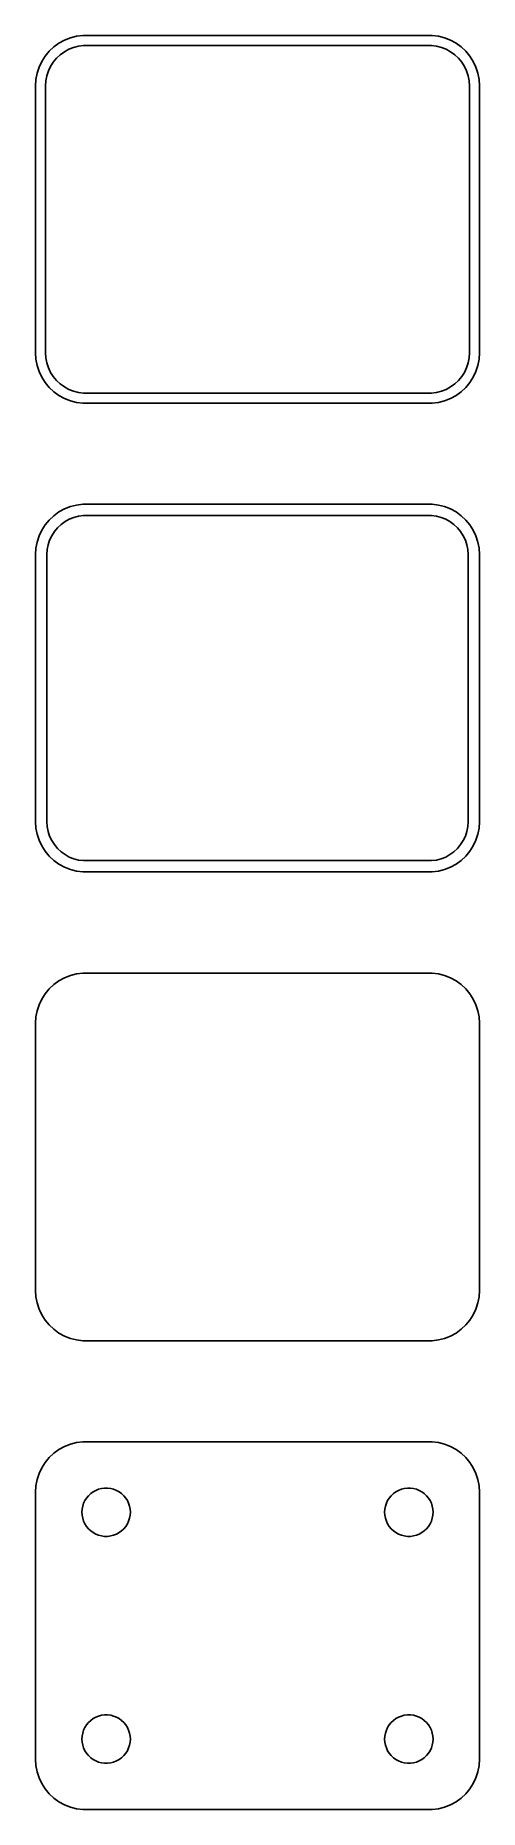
# Model space of a CAD drawing. Header units: metres. Extents: x -22 to 22, y 121 to 297.
import ezdxf

# ---------------------------------------------------------------- set-up
doc = ezdxf.new("R2010")
doc.units = ezdxf.units.M

msp = doc.modelspace()

# ---------------------------------------------------------------- linework, layer by layer
for p, q in [((-20.6448, 295.673), (-21.0451, 295.189)), ((-20.1871, 296.103), (-20.6448, 295.673)), ((-19.6791, 296.472), (-20.1871, 296.103)), ((-19.1289, 296.774), (-19.6791, 296.472)), ((-19.1433, 295.627), (-18.7031, 295.869)), ((-18.5451, 297.005), (-19.1289, 296.774)), ((-18.7031, 295.869), (-18.2361, 296.054)), ((-17.9369, 297.161), (-18.5451, 297.005)), ((-18.2361, 296.054), (-17.7495, 296.179)), ((-17.3139, 297.24), (-17.9369, 297.161)), ((-17.7495, 296.179), (-17.2512, 296.242)), ((17.3139, 297.24), (-17.3139, 297.24)), ((-17.2512, 296.242), (17.2512, 296.242)), ((17.2512, 296.242), (17.7495, 296.179)), ((17.9369, 297.161), (17.3139, 297.24)), ((17.7495, 296.179), (18.2361, 296.054)), ((18.5451, 297.005), (17.9369, 297.161)), ((18.2361, 296.054), (18.7031, 295.869)), ((19.1289, 296.774), (18.5451, 297.005)), ((18.7031, 295.869), (19.1433, 295.627)), ((19.6791, 296.472), (19.1289, 296.774)), ((20.1871, 296.103), (19.6791, 296.472)), ((20.6448, 295.673), (20.1871, 296.103)), ((21.0451, 295.189), (20.6448, 295.673)), ((-21.6489, 294.091), (-21.8429, 293.493)), ((-21.3815, 294.659), (-21.6489, 294.091)), ((-21.0451, 295.189), (-21.3815, 294.659)), ((-20.7191, 293.722), (-20.5052, 294.177)), ((-20.5052, 294.177), (-20.2361, 294.601)), ((-20.2361, 294.601), (-19.9159, 294.988)), ((-19.9159, 294.988), (-19.5497, 295.332)), ((-19.5497, 295.332), (-19.1433, 295.627)), ((19.1433, 295.627), (19.5497, 295.332)), ((19.5497, 295.332), (19.9159, 294.988)), ((19.9159, 294.988), (20.2361, 294.601)), ((20.2361, 294.601), (20.5052, 294.177)), ((20.5052, 294.177), (20.7191, 293.722)), ((21.3815, 294.659), (21.0451, 295.189)), ((21.6489, 294.091), (21.3815, 294.659)), ((21.8429, 293.493), (21.6489, 294.091)), ((-21.9606, 292.877), (-22, 292.25)), ((-22, 292.25), (-22, 265.75)), ((-21.8429, 293.493), (-21.9606, 292.877)), ((-21, 292.25), (-20.9684, 292.751)), ((-21, 265.75), (-21, 292.25)), ((-20.9684, 292.751), (-20.8743, 293.245)), ((-20.8743, 293.245), (-20.7191, 293.722)), ((20.7191, 293.722), (20.8743, 293.245)), ((20.8743, 293.245), (20.9684, 292.751)), ((20.9684, 292.751), (21, 292.25)), ((21, 292.25), (21, 265.75)), ((21.9606, 292.877), (21.8429, 293.493)), ((22, 292.25), (21.9606, 292.877)), ((22, 265.75), (22, 292.25)), ((-22, 265.75), (-21.9606, 265.123)), ((-20.9684, 265.249), (-21, 265.75)), ((21, 265.75), (20.9684, 265.249)), ((21.9606, 265.123), (22, 265.75)), ((-21.9606, 265.123), (-21.8429, 264.507)), ((-21.8429, 264.507), (-21.6489, 263.909)), ((-20.8743, 264.755), (-20.9684, 265.249)), ((-20.7191, 264.278), (-20.8743, 264.755)), ((-20.5052, 263.823), (-20.7191, 264.278)), ((20.7191, 264.278), (20.5052, 263.823)), ((20.8743, 264.755), (20.7191, 264.278)), ((20.9684, 265.249), (20.8743, 264.755)), ((21.6489, 263.909), (21.8429, 264.507)), ((21.8429, 264.507), (21.9606, 265.123)), ((-21.6489, 263.909), (-21.3815, 263.341)), ((-21.3815, 263.341), (-21.0451, 262.811)), ((-21.0451, 262.811), (-20.6448, 262.327)), ((-20.6448, 262.327), (-20.1871, 261.897)), ((-20.2361, 263.399), (-20.5052, 263.823)), ((-19.9159, 263.012), (-20.2361, 263.399)), ((-19.5497, 262.668), (-19.9159, 263.012)), ((-19.1433, 262.373), (-19.5497, 262.668)), ((-18.7031, 262.131), (-19.1433, 262.373)), ((19.1433, 262.373), (18.7031, 262.131)), ((19.5497, 262.668), (19.1433, 262.373)), ((19.9159, 263.012), (19.5497, 262.668)), ((20.2361, 263.399), (19.9159, 263.012)), ((20.1871, 261.897), (20.6448, 262.327)), ((20.5052, 263.823), (20.2361, 263.399)), ((20.6448, 262.327), (21.0451, 262.811)), ((21.0451, 262.811), (21.3815, 263.341)), ((21.3815, 263.341), (21.6489, 263.909)), ((-20.1871, 261.897), (-19.6791, 261.528)), ((-19.6791, 261.528), (-19.1289, 261.226)), ((-19.1289, 261.226), (-18.5451, 260.995)), ((-18.2361, 261.946), (-18.7031, 262.131)), ((-18.5451, 260.995), (-17.9369, 260.839)), ((-17.7495, 261.821), (-18.2361, 261.946)), ((-17.9369, 260.839), (-17.3139, 260.76)), ((-17.2512, 261.758), (-17.7495, 261.821)), ((-17.3139, 260.76), (17.3139, 260.76)), ((17.2512, 261.758), (-17.2512, 261.758)), ((17.7495, 261.821), (17.2512, 261.758)), ((17.3139, 260.76), (17.9369, 260.839)), ((18.2361, 261.946), (17.7495, 261.821)), ((17.9369, 260.839), (18.5451, 260.995)), ((18.7031, 262.131), (18.2361, 261.946)), ((18.5451, 260.995), (19.1289, 261.226)), ((19.1289, 261.226), (19.6791, 261.528)), ((19.6791, 261.528), (20.1871, 261.897)), ((-19.6791, 249.972), (-20.1871, 249.603)), ((-19.1289, 250.274), (-19.6791, 249.972)), ((-18.5451, 250.505), (-19.1289, 250.274)), ((-17.9369, 250.661), (-18.5451, 250.505)), ((-17.3139, 250.74), (-17.9369, 250.661)), ((17.3139, 250.74), (-17.3139, 250.74)), ((17.9369, 250.661), (17.3139, 250.74)), ((18.5451, 250.505), (17.9369, 250.661)), ((19.1289, 250.274), (18.5451, 250.505)), ((19.6791, 249.972), (19.1289, 250.274)), ((20.1871, 249.603), (19.6791, 249.972)), ((-21.3815, 248.159), (-21.6489, 247.591)), ((-21.0451, 248.689), (-21.3815, 248.159)), ((-20.6448, 249.173), (-21.0451, 248.689)), ((-20.1871, 249.603), (-20.6448, 249.173)), ((-20.133, 248.026), (-19.823, 248.401)), ((-19.823, 248.401), (-19.4685, 248.734)), ((-19.4685, 248.734), (-19.0751, 249.02)), ((-19.0751, 249.02), (-18.6489, 249.254)), ((-18.6489, 249.254), (-18.1967, 249.433)), ((-18.1967, 249.433), (-17.7256, 249.554)), ((-17.7256, 249.554), (-17.2432, 249.615)), ((-17.2432, 249.615), (17.2432, 249.615)), ((17.2432, 249.615), (17.7256, 249.554)), ((17.7256, 249.554), (18.1967, 249.433)), ((18.1967, 249.433), (18.6489, 249.254)), ((18.6489, 249.254), (19.0751, 249.02)), ((19.0751, 249.02), (19.4685, 248.734)), ((19.4685, 248.734), (19.823, 248.401)), ((19.823, 248.401), (20.133, 248.026)), ((20.6448, 249.173), (20.1871, 249.603)), ((21.0451, 248.689), (20.6448, 249.173)), ((21.3815, 248.159), (21.0451, 248.689)), ((21.6489, 247.591), (21.3815, 248.159)), ((-21.9606, 246.377), (-22, 245.75)), ((-21.8429, 246.993), (-21.9606, 246.377)), ((-21.6489, 247.591), (-21.8429, 246.993)), ((-20.8421, 246.235), (-20.751, 246.713)), ((-20.751, 246.713), (-20.6007, 247.176)), ((-20.6007, 247.176), (-20.3936, 247.616)), ((-20.3936, 247.616), (-20.133, 248.026)), ((20.133, 248.026), (20.3936, 247.616)), ((20.3936, 247.616), (20.6007, 247.176)), ((20.6007, 247.176), (20.751, 246.713)), ((20.751, 246.713), (20.8421, 246.235)), ((21.8429, 246.993), (21.6489, 247.591)), ((21.9606, 246.377), (21.8429, 246.993)), ((22, 245.75), (21.9606, 246.377)), ((-22, 245.75), (-22, 219.25)), ((-20.8726, 245.75), (-20.8421, 246.235)), ((-20.8726, 219.25), (-20.8726, 245.75)), ((20.8421, 246.235), (20.8726, 245.75)), ((20.8726, 245.75), (20.8726, 219.25)), ((22, 219.25), (22, 245.75)), ((-22, 219.25), (-21.9606, 218.623)), ((-21.9606, 218.623), (-21.8429, 218.007)), ((-20.8421, 218.765), (-20.8726, 219.25)), ((-20.751, 218.287), (-20.8421, 218.765)), ((-20.6007, 217.824), (-20.751, 218.287)), ((20.751, 218.287), (20.6007, 217.824)), ((20.8421, 218.765), (20.751, 218.287)), ((20.8726, 219.25), (20.8421, 218.765)), ((21.8429, 218.007), (21.9606, 218.623)), ((21.9606, 218.623), (22, 219.25)), ((-21.8429, 218.007), (-21.6489, 217.409)), ((-21.6489, 217.409), (-21.3815, 216.841)), ((-21.3815, 216.841), (-21.0451, 216.311)), ((-20.3936, 217.384), (-20.6007, 217.824)), ((-20.133, 216.974), (-20.3936, 217.384)), ((-19.823, 216.599), (-20.133, 216.974)), ((-19.4685, 216.266), (-19.823, 216.599)), ((19.823, 216.599), (19.4685, 216.266)), ((20.133, 216.974), (19.823, 216.599)), ((20.3936, 217.384), (20.133, 216.974)), ((20.6007, 217.824), (20.3936, 217.384)), ((21.0451, 216.311), (21.3815, 216.841)), ((21.3815, 216.841), (21.6489, 217.409)), ((21.6489, 217.409), (21.8429, 218.007)), ((-21.0451, 216.311), (-20.6448, 215.827)), ((-20.6448, 215.827), (-20.1871, 215.397)), ((-20.1871, 215.397), (-19.6791, 215.028)), ((-19.6791, 215.028), (-19.1289, 214.726)), ((-19.0751, 215.98), (-19.4685, 216.266)), ((-19.1289, 214.726), (-18.5451, 214.495)), ((-18.6489, 215.746), (-19.0751, 215.98)), ((-18.1967, 215.567), (-18.6489, 215.746)), ((-17.7256, 215.446), (-18.1967, 215.567)), ((-17.2432, 215.385), (-17.7256, 215.446)), ((17.2432, 215.385), (-17.2432, 215.385)), ((17.7256, 215.446), (17.2432, 215.385)), ((18.1967, 215.567), (17.7256, 215.446)), ((18.6489, 215.746), (18.1967, 215.567)), ((18.5451, 214.495), (19.1289, 214.726)), ((19.0751, 215.98), (18.6489, 215.746)), ((19.4685, 216.266), (19.0751, 215.98)), ((19.1289, 214.726), (19.6791, 215.028)), ((19.6791, 215.028), (20.1871, 215.397)), ((20.1871, 215.397), (20.6448, 215.827)), ((20.6448, 215.827), (21.0451, 216.311)), ((-18.5451, 214.495), (-17.9369, 214.339)), ((-17.9369, 214.339), (-17.3139, 214.26)), ((-17.3139, 214.26), (17.3139, 214.26)), ((17.3139, 214.26), (17.9369, 214.339)), ((17.9369, 214.339), (18.5451, 214.495)), ((-17.9369, 204.161), (-18.5451, 204.005)), ((-17.3139, 204.24), (-17.9369, 204.161)), ((17.3139, 204.24), (-17.3139, 204.24)), ((17.9369, 204.161), (17.3139, 204.24)), ((18.5451, 204.005), (17.9369, 204.161)), ((-20.6448, 202.673), (-21.0451, 202.189)), ((-20.1871, 203.103), (-20.6448, 202.673)), ((-19.6791, 203.472), (-20.1871, 203.103)), ((-19.1289, 203.774), (-19.6791, 203.472)), ((-18.5451, 204.005), (-19.1289, 203.774)), ((19.1289, 203.774), (18.5451, 204.005)), ((19.6791, 203.472), (19.1289, 203.774)), ((20.1871, 203.103), (19.6791, 203.472)), ((20.6448, 202.673), (20.1871, 203.103)), ((21.0451, 202.189), (20.6448, 202.673)), ((-21.6489, 201.091), (-21.8429, 200.493)), ((-21.3815, 201.659), (-21.6489, 201.091)), ((-21.0451, 202.189), (-21.3815, 201.659)), ((21.3815, 201.659), (21.0451, 202.189)), ((21.6489, 201.091), (21.3815, 201.659)), ((21.8429, 200.493), (21.6489, 201.091)), ((-21.9606, 199.877), (-22, 199.25)), ((-22, 199.25), (-22, 172.75)), ((-21.8429, 200.493), (-21.9606, 199.877)), ((21.9606, 199.877), (21.8429, 200.493)), ((22, 199.25), (21.9606, 199.877)), ((22, 172.75), (22, 199.25)), ((-22, 172.75), (-21.9606, 172.123)), ((21.9606, 172.123), (22, 172.75)), ((-21.9606, 172.123), (-21.8429, 171.507)), ((-21.8429, 171.507), (-21.6489, 170.909)), ((-21.6489, 170.909), (-21.3815, 170.341)), ((21.3815, 170.341), (21.6489, 170.909)), ((21.6489, 170.909), (21.8429, 171.507)), ((21.8429, 171.507), (21.9606, 172.123)), ((-21.3815, 170.341), (-21.0451, 169.811)), ((-21.0451, 169.811), (-20.6448, 169.327)), ((-20.6448, 169.327), (-20.1871, 168.897)), ((20.1871, 168.897), (20.6448, 169.327)), ((20.6448, 169.327), (21.0451, 169.811)), ((21.0451, 169.811), (21.3815, 170.341)), ((-20.1871, 168.897), (-19.6791, 168.528)), ((-19.6791, 168.528), (-19.1289, 168.226)), ((-19.1289, 168.226), (-18.5451, 167.995)), ((-18.5451, 167.995), (-17.9369, 167.839)), ((-17.9369, 167.839), (-17.3139, 167.76)), ((-17.3139, 167.76), (17.3139, 167.76)), ((17.3139, 167.76), (17.9369, 167.839)), ((17.9369, 167.839), (18.5451, 167.995)), ((18.5451, 167.995), (19.1289, 168.226)), ((19.1289, 168.226), (19.6791, 168.528)), ((19.6791, 168.528), (20.1871, 168.897)), ((-19.6791, 156.972), (-20.1871, 156.603)), ((-19.1289, 157.274), (-19.6791, 156.972)), ((-18.5451, 157.505), (-19.1289, 157.274)), ((-17.9369, 157.661), (-18.5451, 157.505)), ((-17.3139, 157.74), (-17.9369, 157.661)), ((17.3139, 157.74), (-17.3139, 157.74)), ((17.9369, 157.661), (17.3139, 157.74)), ((18.5451, 157.505), (17.9369, 157.661)), ((19.1289, 157.274), (18.5451, 157.505)), ((19.6791, 156.972), (19.1289, 157.274)), ((20.1871, 156.603), (19.6791, 156.972)), ((-21.3815, 155.159), (-21.6489, 154.591)), ((-21.0451, 155.689), (-21.3815, 155.159)), ((-20.6448, 156.173), (-21.0451, 155.689)), ((-20.1871, 156.603), (-20.6448, 156.173)), ((20.6448, 156.173), (20.1871, 156.603)), ((21.0451, 155.689), (20.6448, 156.173)), ((21.3815, 155.159), (21.0451, 155.689)), ((21.6489, 154.591), (21.3815, 155.159)), ((-21.9606, 153.377), (-22, 152.75)), ((-21.8429, 153.993), (-21.9606, 153.377)), ((-21.6489, 154.591), (-21.8429, 153.993)), ((-15.7416, 153.033), (-15.4497, 153.107)), ((-15.4497, 153.107), (-15.1507, 153.145)), ((-15.1507, 153.145), (-14.8493, 153.145)), ((-14.8493, 153.145), (-14.5503, 153.107)), ((-14.5503, 153.107), (-14.2583, 153.033)), ((14.2583, 153.033), (14.5503, 153.107)), ((14.5503, 153.107), (14.8493, 153.145)), ((14.8493, 153.145), (15.1507, 153.145)), ((15.1507, 153.145), (15.4497, 153.107)), ((15.4497, 153.107), (15.7416, 153.033)), ((21.8429, 153.993), (21.6489, 154.591)), ((21.9606, 153.377), (21.8429, 153.993)), ((22, 152.75), (21.9606, 153.377)), ((-22, 152.75), (-22, 126.25)), ((-17.3811, 151.051), (-17.3246, 151.347)), ((-17.3246, 151.347), (-17.2315, 151.633)), ((-17.2315, 151.633), (-17.1031, 151.906)), ((-17.1031, 151.906), (-16.9416, 152.161)), ((-16.9416, 152.161), (-16.7495, 152.393)), ((-16.7495, 152.393), (-16.5298, 152.599)), ((-16.5298, 152.599), (-16.286, 152.776)), ((-16.286, 152.776), (-16.0219, 152.922)), ((-16.0219, 152.922), (-15.7416, 153.033)), ((-14.2583, 153.033), (-13.9781, 152.922)), ((-13.9781, 152.922), (-13.714, 152.776)), ((-13.714, 152.776), (-13.4702, 152.599)), ((-13.4702, 152.599), (-13.2505, 152.393)), ((-13.2505, 152.393), (-13.0583, 152.161)), ((-13.0583, 152.161), (-12.8969, 151.906)), ((-12.8969, 151.906), (-12.7685, 151.633)), ((-12.7685, 151.633), (-12.6754, 151.347)), ((-12.6754, 151.347), (-12.6189, 151.051)), ((12.6189, 151.051), (12.6754, 151.347)), ((12.6754, 151.347), (12.7685, 151.633)), ((12.7685, 151.633), (12.8969, 151.906)), ((12.8969, 151.906), (13.0583, 152.161)), ((13.0583, 152.161), (13.2505, 152.393)), ((13.2505, 152.393), (13.4702, 152.599)), ((13.4702, 152.599), (13.714, 152.776)), ((13.714, 152.776), (13.9781, 152.922)), ((13.9781, 152.922), (14.2583, 153.033)), ((15.7416, 153.033), (16.0219, 152.922)), ((16.0219, 152.922), (16.286, 152.776)), ((16.286, 152.776), (16.5298, 152.599)), ((16.5298, 152.599), (16.7495, 152.393)), ((16.7495, 152.393), (16.9416, 152.161)), ((16.9416, 152.161), (17.1031, 151.906)), ((17.1031, 151.906), (17.2315, 151.633)), ((17.2315, 151.633), (17.3246, 151.347)), ((17.3246, 151.347), (17.3811, 151.051)), ((22, 126.25), (22, 152.75)), ((-17.4, 150.75), (-17.3811, 151.051)), ((-17.3811, 150.449), (-17.4, 150.75)), ((-17.3246, 150.153), (-17.3811, 150.449)), ((-17.2315, 149.867), (-17.3246, 150.153)), ((-17.1031, 149.594), (-17.2315, 149.867)), ((-16.9416, 149.339), (-17.1031, 149.594)), ((-12.8969, 149.594), (-13.0583, 149.339)), ((-12.7685, 149.867), (-12.8969, 149.594)), ((-12.6754, 150.153), (-12.7685, 149.867)), ((-12.6189, 150.449), (-12.6754, 150.153)), ((-12.6189, 151.051), (-12.6, 150.75)), ((-12.6, 150.75), (-12.6189, 150.449)), ((12.6, 150.75), (12.6189, 151.051)), ((12.6189, 150.449), (12.6, 150.75)), ((12.6754, 150.153), (12.6189, 150.449)), ((12.7685, 149.867), (12.6754, 150.153)), ((12.8969, 149.594), (12.7685, 149.867)), ((13.0583, 149.339), (12.8969, 149.594)), ((17.1031, 149.594), (16.9416, 149.339)), ((17.2315, 149.867), (17.1031, 149.594)), ((17.3246, 150.153), (17.2315, 149.867)), ((17.3811, 150.449), (17.3246, 150.153)), ((17.3811, 151.051), (17.4, 150.75)), ((17.4, 150.75), (17.3811, 150.449)), ((-16.7495, 149.107), (-16.9416, 149.339)), ((-16.5298, 148.901), (-16.7495, 149.107)), ((-16.286, 148.724), (-16.5298, 148.901)), ((-16.0219, 148.578), (-16.286, 148.724)), ((-15.7416, 148.467), (-16.0219, 148.578)), ((-15.4497, 148.393), (-15.7416, 148.467)), ((-15.1507, 148.355), (-15.4497, 148.393)), ((-14.8493, 148.355), (-15.1507, 148.355)), ((-14.5503, 148.393), (-14.8493, 148.355)), ((-14.2583, 148.467), (-14.5503, 148.393)), ((-13.9781, 148.578), (-14.2583, 148.467)), ((-13.714, 148.724), (-13.9781, 148.578)), ((-13.4702, 148.901), (-13.714, 148.724)), ((-13.2505, 149.107), (-13.4702, 148.901)), ((-13.0583, 149.339), (-13.2505, 149.107)), ((13.2505, 149.107), (13.0583, 149.339)), ((13.4702, 148.901), (13.2505, 149.107)), ((13.714, 148.724), (13.4702, 148.901)), ((13.9781, 148.578), (13.714, 148.724)), ((14.2583, 148.467), (13.9781, 148.578)), ((14.5503, 148.393), (14.2583, 148.467)), ((14.8493, 148.355), (14.5503, 148.393)), ((15.1507, 148.355), (14.8493, 148.355)), ((15.4497, 148.393), (15.1507, 148.355)), ((15.7416, 148.467), (15.4497, 148.393)), ((16.0219, 148.578), (15.7416, 148.467)), ((16.286, 148.724), (16.0219, 148.578)), ((16.5298, 148.901), (16.286, 148.724)), ((16.7495, 149.107), (16.5298, 148.901)), ((16.9416, 149.339), (16.7495, 149.107)), ((-16.5298, 130.099), (-16.286, 130.276)), ((-16.286, 130.276), (-16.0219, 130.422)), ((-16.0219, 130.422), (-15.7416, 130.533)), ((-15.7416, 130.533), (-15.4497, 130.607)), ((-15.4497, 130.607), (-15.1507, 130.645)), ((-15.1507, 130.645), (-14.8493, 130.645)), ((-14.8493, 130.645), (-14.5503, 130.607)), ((-14.5503, 130.607), (-14.2583, 130.533)), ((-14.2583, 130.533), (-13.9781, 130.422)), ((-13.9781, 130.422), (-13.714, 130.276)), ((-13.714, 130.276), (-13.4702, 130.099)), ((13.4702, 130.099), (13.714, 130.276)), ((13.714, 130.276), (13.9781, 130.422)), ((13.9781, 130.422), (14.2583, 130.533)), ((14.2583, 130.533), (14.5503, 130.607)), ((14.5503, 130.607), (14.8493, 130.645)), ((14.8493, 130.645), (15.1507, 130.645)), ((15.1507, 130.645), (15.4497, 130.607)), ((15.4497, 130.607), (15.7416, 130.533)), ((15.7416, 130.533), (16.0219, 130.422)), ((16.0219, 130.422), (16.286, 130.276)), ((16.286, 130.276), (16.5298, 130.099)), ((-17.4, 128.25), (-17.3811, 128.551)), ((-17.3811, 128.551), (-17.3246, 128.847)), ((-17.3246, 128.847), (-17.2315, 129.133)), ((-17.2315, 129.133), (-17.1031, 129.406)), ((-17.1031, 129.406), (-16.9416, 129.661)), ((-16.9416, 129.661), (-16.7495, 129.893)), ((-16.7495, 129.893), (-16.5298, 130.099)), ((-13.4702, 130.099), (-13.2505, 129.893)), ((-13.2505, 129.893), (-13.0583, 129.661)), ((-13.0583, 129.661), (-12.8969, 129.406)), ((-12.8969, 129.406), (-12.7685, 129.133)), ((-12.7685, 129.133), (-12.6754, 128.847)), ((-12.6754, 128.847), (-12.6189, 128.551)), ((-12.6189, 128.551), (-12.6, 128.25)), ((12.6, 128.25), (12.6189, 128.551)), ((12.6189, 128.551), (12.6754, 128.847)), ((12.6754, 128.847), (12.7685, 129.133)), ((12.7685, 129.133), (12.8969, 129.406)), ((12.8969, 129.406), (13.0583, 129.661)), ((13.0583, 129.661), (13.2505, 129.893)), ((13.2505, 129.893), (13.4702, 130.099)), ((16.5298, 130.099), (16.7495, 129.893)), ((16.7495, 129.893), (16.9416, 129.661)), ((16.9416, 129.661), (17.1031, 129.406)), ((17.1031, 129.406), (17.2315, 129.133)), ((17.2315, 129.133), (17.3246, 128.847)), ((17.3246, 128.847), (17.3811, 128.551)), ((17.3811, 128.551), (17.4, 128.25)), ((-17.3811, 127.949), (-17.4, 128.25)), ((-17.3246, 127.653), (-17.3811, 127.949)), ((-17.2315, 127.367), (-17.3246, 127.653)), ((-17.1031, 127.094), (-17.2315, 127.367)), ((-16.9416, 126.839), (-17.1031, 127.094)), ((-16.7495, 126.607), (-16.9416, 126.839)), ((-13.0583, 126.839), (-13.2505, 126.607)), ((-12.8969, 127.094), (-13.0583, 126.839)), ((-12.7685, 127.367), (-12.8969, 127.094)), ((-12.6754, 127.653), (-12.7685, 127.367)), ((-12.6189, 127.949), (-12.6754, 127.653)), ((-12.6, 128.25), (-12.6189, 127.949)), ((12.6189, 127.949), (12.6, 128.25)), ((12.6754, 127.653), (12.6189, 127.949)), ((12.7685, 127.367), (12.6754, 127.653)), ((12.8969, 127.094), (12.7685, 127.367)), ((13.0583, 126.839), (12.8969, 127.094)), ((13.2505, 126.607), (13.0583, 126.839)), ((16.9416, 126.839), (16.7495, 126.607)), ((17.1031, 127.094), (16.9416, 126.839)), ((17.2315, 127.367), (17.1031, 127.094)), ((17.3246, 127.653), (17.2315, 127.367)), ((17.3811, 127.949), (17.3246, 127.653)), ((17.4, 128.25), (17.3811, 127.949)), ((-22, 126.25), (-21.9606, 125.623)), ((-21.9606, 125.623), (-21.8429, 125.007)), ((-21.8429, 125.007), (-21.6489, 124.409)), ((-16.5298, 126.401), (-16.7495, 126.607)), ((-16.286, 126.224), (-16.5298, 126.401)), ((-16.0219, 126.078), (-16.286, 126.224)), ((-15.7416, 125.967), (-16.0219, 126.078)), ((-15.4497, 125.893), (-15.7416, 125.967)), ((-15.1507, 125.855), (-15.4497, 125.893)), ((-14.8493, 125.855), (-15.1507, 125.855)), ((-14.5503, 125.893), (-14.8493, 125.855)), ((-14.2583, 125.967), (-14.5503, 125.893)), ((-13.9781, 126.078), (-14.2583, 125.967)), ((-13.714, 126.224), (-13.9781, 126.078)), ((-13.4702, 126.401), (-13.714, 126.224)), ((-13.2505, 126.607), (-13.4702, 126.401)), ((13.4702, 126.401), (13.2505, 126.607)), ((13.714, 126.224), (13.4702, 126.401)), ((13.9781, 126.078), (13.714, 126.224)), ((14.2583, 125.967), (13.9781, 126.078)), ((14.5503, 125.893), (14.2583, 125.967)), ((14.8493, 125.855), (14.5503, 125.893)), ((15.1507, 125.855), (14.8493, 125.855)), ((15.4497, 125.893), (15.1507, 125.855)), ((15.7416, 125.967), (15.4497, 125.893)), ((16.0219, 126.078), (15.7416, 125.967)), ((16.286, 126.224), (16.0219, 126.078)), ((16.5298, 126.401), (16.286, 126.224)), ((16.7495, 126.607), (16.5298, 126.401)), ((21.6489, 124.409), (21.8429, 125.007)), ((21.8429, 125.007), (21.9606, 125.623)), ((21.9606, 125.623), (22, 126.25)), ((-21.6489, 124.409), (-21.3815, 123.841)), ((-21.3815, 123.841), (-21.0451, 123.311)), ((-21.0451, 123.311), (-20.6448, 122.827)), ((20.6448, 122.827), (21.0451, 123.311)), ((21.0451, 123.311), (21.3815, 123.841)), ((21.3815, 123.841), (21.6489, 124.409)), ((-20.6448, 122.827), (-20.1871, 122.397)), ((-20.1871, 122.397), (-19.6791, 122.028)), ((-19.6791, 122.028), (-19.1289, 121.726)), ((-19.1289, 121.726), (-18.5451, 121.495)), ((-18.5451, 121.495), (-17.9369, 121.339)), ((17.9369, 121.339), (18.5451, 121.495)), ((18.5451, 121.495), (19.1289, 121.726)), ((19.1289, 121.726), (19.6791, 122.028)), ((19.6791, 122.028), (20.1871, 122.397)), ((20.1871, 122.397), (20.6448, 122.827)), ((-17.9369, 121.339), (-17.3139, 121.26)), ((-17.3139, 121.26), (17.3139, 121.26)), ((17.3139, 121.26), (17.9369, 121.339))]:
    msp.add_line(p, q)

doc.saveas('drawing.dxf')
